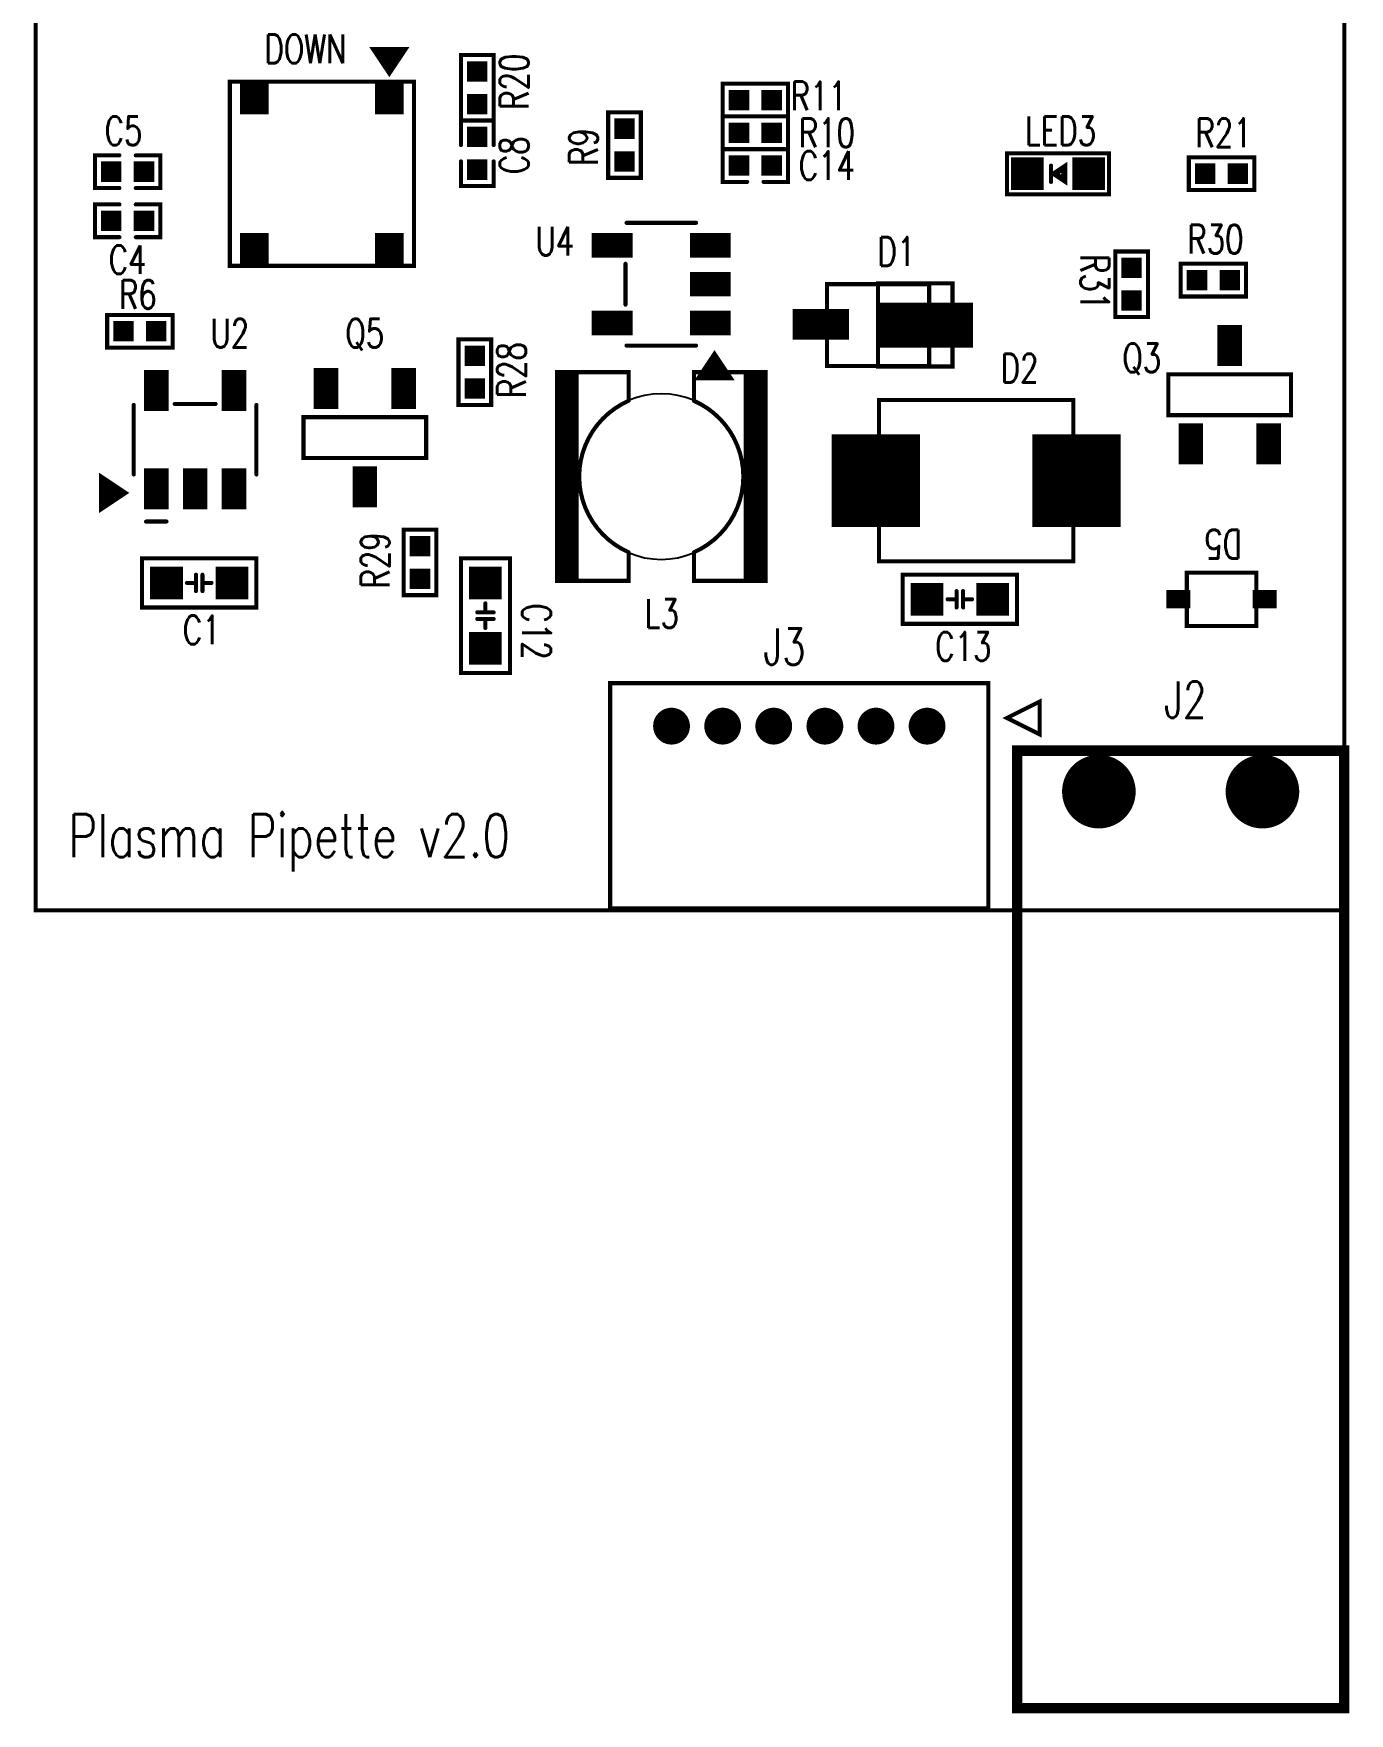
# Model space of a CAD drawing. Extents: x -1.2 to 32.1, y -19.6 to 61.6.
# Drawn here: x -0.05 to 32.13, y -19.63 to 21.42 of the extents above; entities that cross this region are included whole.
import ezdxf
from ezdxf.enums import TextEntityAlignment as Align

# ---------------------------------------------------------------- set-up
doc = ezdxf.new("R2010")
doc.units = 0
doc.header["$MEASUREMENT"] = 0
for name, pattern in [('KEEPOUT_00001000$0', [2, 1, 1]), ('TRMIDX_0', [2, 1, 1]), ('TRMIDX_1', [2, 1, 1])]:
    doc.linetypes.add(name, pattern=pattern)
doc.layers.get('0').update_dxf_attribs({"linetype": 'CONTINUOUS'})
for name, color, linetype in [('BOARD_OUTLINE_00', 254, 'CONTINUOUS'), ('DRIL_NPLTE_THRU_01', 96, 'CONTINUOUS'), ('DRIL_PLTE_THRU_01', 96, 'CONTINUOUS'), ('DRIL_SYMBOL', 254, 'CONTINUOUS'), ('KEEPOUT_01', 4, 'CONTINUOUS'), ('PADS_INNER', 3, 'CONTINUOUS'), ('PADS_TOP', 3, 'CONTINUOUS'), ('PART_NAME_01', 254, 'CONTINUOUS'), ('PART_TOP_2DLINE_00', 255, 'CONTINUOUS'), ('PART_TOP_2DLINE_01', 255, 'CONTINUOUS'), ('PART_TOP_2DLINE_126', 254, 'CONTINUOUS'), ('PART_TOP_COPPER_01', 255, 'CONTINUOUS'), ('TEXT_126', 254, 'CONTINUOUS')]:
    doc.layers.add(name, color=color, linetype=linetype)
doc.styles.add('W0$1', font='simplex', dxfattribs={"width": 0.75})
doc.styles.add('W0$127', font='simplex', dxfattribs={"width": 0.75})

# ---------------------------------------------------------------- blocks, each defined once
blk = doc.blocks.new('SMOOTH_0$1')
at = {"const_width": 0.05}
blk.add_lwpolyline([(-0.025, 0, 1), (0.025, 0, 1)], format="xyb", close=True, dxfattribs=at)
blk = doc.blocks.new('BOARD_1')
at = {"layer": 'BOARD_OUTLINE_00', "const_width": 0.1}
blk.add_lwpolyline([(0, -1), (32, -1), (32, 59), (0, 59)], close=True, dxfattribs=at)
at = {"layer": 'BOARD_OUTLINE_00'}
for p in [(0, 59), (32, 59), (0, -1), (32, -1)]:
    blk.add_blockref('SMOOTH_0$1', p, dxfattribs=at)
blk = doc.blocks.new('PART_BODY_TOP_6')
at = {"layer": 'PART_TOP_2DLINE_01', "const_width": 0.1}
for points in [[(-0.2, 0.4), (-0.8, 0.4), (-0.8, -0.4), (-0.2, -0.4)], [(0.2, 0.4), (0.8, 0.4), (0.8, -0.4), (0.2, -0.4)]]:
    blk.add_lwpolyline(points, dxfattribs=at)
at = {"layer": 'PART_TOP_2DLINE_01'}
for p in [(-0.8, 0.4), (-0.2, 0.4), (0.2, 0.4), (0.8, 0.4), (-0.8, -0.4), (-0.2, -0.4), (0.2, -0.4), (0.8, -0.4)]:
    blk.add_blockref('SMOOTH_0$1', p, dxfattribs=at)
blk = doc.blocks.new('DRIL_HOLE_0')
blk.add_lwpolyline([(0, 0, 1), (0, 0, 1)], format="xyb", close=True)
blk = doc.blocks.new('PAD_0')
blk.add_lwpolyline([(0, 0, 1), (0, 0, 1)], format="xyb", close=True)
blk = doc.blocks.new('PAD_1')
at = {"const_width": 0.5}
blk.add_lwpolyline([(-0.25, 0), (0.25, 0)], dxfattribs=at)
blk = doc.blocks.new('STK_TOP_5')
at = {"layer": 'DRIL_NPLTE_THRU_01'}
blk.add_blockref('DRIL_HOLE_0', (0, 0), dxfattribs=at)
at = {"layer": 'PADS_INNER'}
blk.add_blockref('PAD_0', (0, 0), dxfattribs=at)
at = {"layer": 'PADS_TOP'}
blk.add_blockref('PAD_1', (0, 0), dxfattribs=at)
blk = doc.blocks.new('SYM_TOP_4')
for name, p in [('PART_BODY_TOP_6', (0, 0)), ('STK_TOP_5', (-0.4, 0)), ('STK_TOP_5', (0.4, 0))]:
    blk.add_blockref(name, p)
blk = doc.blocks.new('PART_TOP_0')
blk.add_blockref('SYM_TOP_4', (0, 0))
at = {"layer": 'PART_NAME_01', "style": 'W0$1', "width": 0.75}
blk.add_text('C14', height=0.7, rotation=180, dxfattribs=at).set_placement((-1.75, 0), align=Align.MIDDLE_CENTER)
blk = doc.blocks.new('PART_TOP_10')
blk.add_blockref('SYM_TOP_4', (0, 0))
at = {"layer": 'PART_NAME_01', "style": 'W0$1', "width": 0.75}
blk.add_text('C4', height=0.7, rotation=180, dxfattribs=at).set_placement((0, 2.15), align=Align.MIDDLE_CENTER)
blk = doc.blocks.new('PART_TOP_11')
blk.add_blockref('SYM_TOP_4', (0, 0))
at = {"layer": 'PART_NAME_01', "style": 'W0$1', "width": 0.75}
blk.add_text('C5', height=0.7, rotation=180, dxfattribs=at).set_placement((0.1, -2.2), align=Align.MIDDLE_CENTER)
blk = doc.blocks.new('PART_BODY_TOP_7')
at = {"layer": 'PART_TOP_2DLINE_00', "const_width": 0.1}
blk.add_lwpolyline([(-1.4, 0.6), (1.4, 0.6), (1.4, -0.6), (-1.4, -0.6)], close=True, dxfattribs=at)
for points in [[(-0.3, 0), (-0.08, 0)], [(-0.08, 0.2), (-0.08, -0.2)], [(0.08, 0.2), (0.08, -0.2)], [(0.08, 0), (0.3, 0)]]:
    blk.add_lwpolyline(points, dxfattribs=at)
at = {"layer": 'PART_TOP_2DLINE_00'}
for p in [(-1.4, 0.6), (1.4, 0.6), (-0.3, 0), (-0.08, 0.2), (-0.08, 0), (0.08, 0.2), (0.08, 0), (0.3, 0), (-0.08, -0.2), (0.08, -0.2), (-1.4, -0.6), (1.4, -0.6)]:
    blk.add_blockref('SMOOTH_0$1', p, dxfattribs=at)
blk = doc.blocks.new('PAD_2')
at = {"const_width": 0.8}
blk.add_lwpolyline([(-0.4, 0), (0.4, 0)], dxfattribs=at)
blk = doc.blocks.new('STK_TOP_6')
at = {"layer": 'DRIL_NPLTE_THRU_01'}
blk.add_blockref('DRIL_HOLE_0', (0, 0), dxfattribs=at)
at = {"layer": 'PADS_INNER'}
blk.add_blockref('PAD_0', (0, 0), dxfattribs=at)
at = {"layer": 'PADS_TOP'}
blk.add_blockref('PAD_2', (0, 0), dxfattribs=at)
blk = doc.blocks.new('SYM_TOP_5')
for name, p in [('PART_BODY_TOP_7', (0, 0)), ('STK_TOP_6', (-0.8, 0)), ('STK_TOP_6', (0.8, 0))]:
    blk.add_blockref(name, p)
blk = doc.blocks.new('PART_TOP_13')
blk.add_blockref('SYM_TOP_5', (0, 0))
at = {"layer": 'PART_NAME_01', "style": 'W0$1', "width": 0.75}
blk.add_text('C1', height=0.7, rotation=180, dxfattribs=at).set_placement((0.4, 1.5))
blk = doc.blocks.new('PART_TOP_14')
blk.add_blockref('SYM_TOP_5', (0, 0))
at = {"layer": 'PART_NAME_01', "style": 'W0$1', "width": 0.75}
blk.add_text('C12', height=0.7, dxfattribs=at).set_placement((-0.3, 0.9))
blk = doc.blocks.new('PART_TOP_15')
blk.add_blockref('SYM_TOP_5', (0, 0))
at = {"layer": 'PART_NAME_01', "style": 'W0$1', "width": 0.75}
blk.add_text('C13', height=0.7, dxfattribs=at).set_placement((-0.6, -1.5))
blk = doc.blocks.new('PART_BODY_TOP_25')
at = {"layer": 'PART_TOP_2DLINE_01', "const_width": 0.1}
for points in [[(-1.5, 0.85), (-1.5, -0.85)], [(-0.5, 0.875), (0.5, 0.875)], [(1.5, 0.85), (1.5, -0.85)], [(-2.3, -1), (-2.15, -1)], [(-2.3, -1.1), (-2, -1.1)], [(-2.3, -1.2), (-1.85, -1.2)], [(-2.3, -1.3), (-1.7, -1.3)], [(-2.3, -1.4), (-1.85, -1.4)], [(-2.3, -1.5), (-2, -1.5)], [(-2.3, -1.6), (-2.15, -1.6)]]:
    blk.add_lwpolyline(points, dxfattribs=at)
blk.add_lwpolyline([(-2.3, -0.9), (-1.7, -1.3), (-2.3, -1.7)], close=True, dxfattribs=at)
at = {"layer": 'PART_TOP_2DLINE_01'}
for p in [(-1.5, 0.85), (-0.5, 0.875), (0.5, 0.875), (1.5, 0.85), (-1.5, -0.85), (1.5, -0.85), (-2.3, -0.9), (-2.3, -1), (-2.3, -1.1), (-2.3, -1.2), (-2.15, -1), (-2, -1.1), (-1.85, -1.2), (-2.3, -1.3), (-2.3, -1.4), (-2.3, -1.5), (-2.3, -1.6), (-2.15, -1.6), (-2, -1.5), (-1.85, -1.4), (-1.7, -1.3), (-1.7, -1.3), (-2.3, -1.7)]:
    blk.add_blockref('SMOOTH_0$1', p, dxfattribs=at)
blk = doc.blocks.new('PAD_3')
at = {"const_width": 0.6}
blk.add_lwpolyline([(-0.5, 0), (0.5, 0)], dxfattribs=at)
blk = doc.blocks.new('STK_TOP_7')
at = {"layer": 'DRIL_NPLTE_THRU_01'}
blk.add_blockref('DRIL_HOLE_0', (0, 0), dxfattribs=at)
at = {"layer": 'PADS_INNER'}
blk.add_blockref('PAD_0', (0, 0), dxfattribs=at)
at = {"layer": 'PADS_TOP', "rotation": 90}
blk.add_blockref('PAD_3', (0, 0), dxfattribs=at)
blk = doc.blocks.new('SYM_TOP_23')
for name, p in [('STK_TOP_7', (-0.95, 1.2)), ('STK_TOP_7', (0.95, 1.2)), ('PART_BODY_TOP_25', (0, 0)), ('STK_TOP_7', (-0.95, -1.2)), ('STK_TOP_7', (0, -1.2)), ('STK_TOP_7', (0.95, -1.2))]:
    blk.add_blockref(name, p)
blk = doc.blocks.new('PART_TOP_18')
blk.add_blockref('SYM_TOP_23', (0, 0))
at = {"layer": 'PART_NAME_01', "style": 'W0$1', "width": 0.75}
blk.add_text('U4', height=0.7, rotation=270, dxfattribs=at).set_placement((1.05, 2.6), align=Align.MIDDLE_CENTER)
blk = doc.blocks.new('PART_BODY_TOP_14')
at = {"layer": 'PART_TOP_2DLINE_00', "const_width": 0.1}
blk.add_lwpolyline([(-1.5, 0.5), (1.5, 0.5), (1.5, -0.5), (-1.5, -0.5)], close=True, dxfattribs=at)
at = {"layer": 'PART_TOP_2DLINE_00'}
for p in [(-1.5, 0.5), (1.5, 0.5), (-1.5, -0.5), (1.5, -0.5)]:
    blk.add_blockref('SMOOTH_0$1', p, dxfattribs=at)
blk = doc.blocks.new('SYM_TOP_12')
for name, p in [('STK_TOP_7', (0, 1.2)), ('PART_BODY_TOP_14', (0, 0)), ('STK_TOP_7', (-0.95, -1.2)), ('STK_TOP_7', (0.95, -1.2))]:
    blk.add_blockref(name, p)
blk = doc.blocks.new('PART_TOP_22')
blk.add_blockref('SYM_TOP_12', (0, 0))
at = {"layer": 'PART_NAME_01', "style": 'W0$1', "width": 0.75}
blk.add_text('Q5', height=0.7, rotation=180, dxfattribs=at).set_placement((0, -2.55), align=Align.MIDDLE_CENTER)
blk = doc.blocks.new('PART_BODY_TOP_10')
at = {"layer": 'PART_TOP_2DLINE_01', "const_width": 0.1}
blk.add_lwpolyline([(-0.8, 0.4), (0.8, 0.4), (0.8, -0.4), (-0.8, -0.4)], close=True, dxfattribs=at)
at = {"layer": 'PART_TOP_2DLINE_01'}
for p in [(-0.8, 0.4), (0.8, 0.4), (-0.8, -0.4), (0.8, -0.4)]:
    blk.add_blockref('SMOOTH_0$1', p, dxfattribs=at)
blk = doc.blocks.new('STK_TOP_8')
at = {"layer": 'DRIL_NPLTE_THRU_01'}
blk.add_blockref('DRIL_HOLE_0', (0, 0), dxfattribs=at)
at = {"layer": 'PADS_INNER'}
blk.add_blockref('PAD_0', (0, 0), dxfattribs=at)
at = {"layer": 'PADS_TOP'}
blk.add_blockref('PAD_1', (0, 0), dxfattribs=at)
blk = doc.blocks.new('SYM_TOP_8')
for name, p in [('PART_BODY_TOP_10', (0, 0)), ('STK_TOP_8', (-0.4, 0)), ('STK_TOP_8', (0.4, 0))]:
    blk.add_blockref(name, p)
blk = doc.blocks.new('PART_TOP_24')
blk.add_blockref('SYM_TOP_8', (0, 0))
at = {"layer": 'PART_NAME_01', "style": 'W0$1', "width": 0.75}
blk.add_text('R10', height=0.7, dxfattribs=at).set_placement((1.75, 0), align=Align.MIDDLE_CENTER)
blk = doc.blocks.new('PART_TOP_25')
blk.add_blockref('SYM_TOP_8', (0, 0))
at = {"layer": 'PART_NAME_01', "style": 'W0$1', "width": 0.75}
blk.add_text('R11', height=0.7, rotation=180, dxfattribs=at).set_placement((-1.55, -0.1), align=Align.MIDDLE_CENTER)
blk = doc.blocks.new('PART_TOP_33')
blk.add_blockref('SYM_TOP_8', (0, 0))
at = {"layer": 'PART_NAME_01', "style": 'W0$1', "width": 0.75}
blk.add_text('R28', height=0.7, dxfattribs=at).set_placement((0.05, -0.9), align=Align.MIDDLE_CENTER)
blk = doc.blocks.new('PART_TOP_34')
blk.add_blockref('SYM_TOP_8', (0, 0))
at = {"layer": 'PART_NAME_01', "style": 'W0$1', "width": 0.75}
blk.add_text('R29', height=0.7, rotation=180, dxfattribs=at).set_placement((-0.05, -1.1), align=Align.MIDDLE_CENTER)
blk = doc.blocks.new('PART_TOP_38')
blk.add_blockref('SYM_TOP_8', (0, 0))
at = {"layer": 'PART_NAME_01', "style": 'W0$1', "width": 0.75}
blk.add_text('R6', height=0.7, rotation=180, dxfattribs=at).set_placement((0.05, -0.9), align=Align.MIDDLE_CENTER)
blk = doc.blocks.new('PART_TOP_41')
blk.add_blockref('SYM_TOP_8', (0, 0))
at = {"layer": 'PART_NAME_01', "style": 'W0$1', "width": 0.75}
blk.add_text('R9', height=0.7, rotation=180, dxfattribs=at).set_placement((0.05, -1), align=Align.MIDDLE_CENTER)
blk = doc.blocks.new('PART_BODY_TOP_13')
at = {"layer": 'PART_TOP_2DLINE_00', "const_width": 0.1}
blk.add_lwpolyline([(-1.25, -1), (1.25, -1), (1.25, 1), (-1.25, 1)], close=True, dxfattribs=at)
at = {"layer": 'PART_TOP_COPPER_01', "linetype": 'TRMIDX_1', "const_width": 0.1}
blk.add_lwpolyline([(0, -1.01), (1.82, -1.01), (1.82, 1.02), (0, 1.02)], close=True, dxfattribs=at)
at = {"layer": 'PART_TOP_2DLINE_00'}
for p in [(-1.25, 1), (1.25, 1), (-1.25, -1), (1.25, -1)]:
    blk.add_blockref('SMOOTH_0$1', p, dxfattribs=at)
at = {"layer": 'PART_TOP_COPPER_01'}
for p in [(0, 1.02), (1.82, 1.02), (0, -1.01), (1.82, -1.01)]:
    blk.add_blockref('SMOOTH_0$1', p, dxfattribs=at)
blk = doc.blocks.new('PAD_6')
at = {"const_width": 0.75}
blk.add_lwpolyline([(-0.69, 0), (0.69, 0)], dxfattribs=at)
blk = doc.blocks.new('STK_TOP_13')
at = {"layer": 'DRIL_PLTE_THRU_01'}
blk.add_blockref('DRIL_HOLE_0', (0, 0), dxfattribs=at)
at = {"layer": 'PADS_INNER'}
blk.add_blockref('PAD_0', (0, 0), dxfattribs=at)
at = {"layer": 'PADS_TOP'}
blk.add_blockref('PAD_6', (0, 0), dxfattribs=at)
blk = doc.blocks.new('PAD_7')
at = {"const_width": 1.1}
blk.add_lwpolyline([(-1.16, 0), (1.16, 0)], dxfattribs=at)
blk = doc.blocks.new('STK_TOP_12')
at = {"layer": 'DRIL_PLTE_THRU_01'}
blk.add_blockref('DRIL_HOLE_0', (0, 0), dxfattribs=at)
at = {"layer": 'PADS_INNER'}
blk.add_blockref('PAD_0', (0, 0), dxfattribs=at)
at = {"layer": 'PADS_TOP'}
blk.add_blockref('PAD_7', (0, 0), dxfattribs=at)
blk = doc.blocks.new('SYM_TOP_11')
for name, p in [('PART_BODY_TOP_13', (0, 0)), ('STK_TOP_12', (1.16, 0)), ('STK_TOP_13', (-1.4, 0.02))]:
    blk.add_blockref(name, p)
blk = doc.blocks.new('PART_TOP_44')
blk.add_blockref('SYM_TOP_11', (0, 0))
at = {"layer": 'PART_NAME_01', "style": 'W0$1', "width": 0.75}
blk.add_text('D1', height=0.7, dxfattribs=at).set_placement((0.45, 1.8), align=Align.MIDDLE_CENTER)
blk = doc.blocks.new('PART_BODY_TOP_16')
at = {"layer": 'KEEPOUT_01', "linetype": 'KEEPOUT_00001000$0'}
blk.add_lwpolyline([(-2.025, 0, 1), (2.025, 0, 1)], format="xyb", close=True, dxfattribs=at)
at = {"layer": 'PART_TOP_COPPER_01', "linetype": 'TRMIDX_0', "const_width": 0.1}
blk.add_lwpolyline([(-2.55, 2.55), (-0.8, 2.55), (-0.8, 1.85, 0.651892), (-0.8, -1.85), (-0.8, -2.55), (-2.55, -2.55)], format="xyb", close=True, dxfattribs=at)
at = {"layer": 'PART_TOP_COPPER_01', "linetype": 'TRMIDX_1', "const_width": 0.1}
blk.add_lwpolyline([(0.8, 2.55), (2.55, 2.55), (2.55, -2.55), (0.8, -2.55), (0.8, -1.85, 0.652514), (0.8, 1.85)], format="xyb", close=True, dxfattribs=at)
at = {"layer": 'PART_TOP_COPPER_01'}
for p in [(-2.55, 2.55), (-0.8, 2.55), (0.8, 2.55), (2.55, 2.55), (-0.8, 1.85), (0.8, 1.85), (-0.8, -1.85), (0.8, -1.85), (-2.55, -2.55), (-0.8, -2.55), (0.8, -2.55), (2.55, -2.55)]:
    blk.add_blockref('SMOOTH_0$1', p, dxfattribs=at)
blk = doc.blocks.new('PAD_9')
at = {"const_width": 0.515}
blk.add_lwpolyline([(-2.54, 0), (2.54, 0)], dxfattribs=at)
blk = doc.blocks.new('STK_TOP_15')
at = {"layer": 'DRIL_PLTE_THRU_01'}
blk.add_blockref('DRIL_HOLE_0', (0, 0), dxfattribs=at)
at = {"layer": 'PADS_INNER'}
blk.add_blockref('PAD_0', (0, 0), dxfattribs=at)
at = {"layer": 'PADS_TOP', "rotation": 90}
blk.add_blockref('PAD_9', (0, 0), dxfattribs=at)
blk = doc.blocks.new('SYM_TOP_14')
for name, p in [('PART_BODY_TOP_16', (0, 0)), ('STK_TOP_15', (-2.275, 0)), ('STK_TOP_15', (2.275, 0))]:
    blk.add_blockref(name, p)
blk = doc.blocks.new('PART_TOP_46')
blk.add_blockref('SYM_TOP_14', (0, 0))
at = {"layer": 'PART_NAME_01', "style": 'W0$1', "width": 0.75}
blk.add_text('L3', height=0.7, rotation=180, dxfattribs=at).set_placement((0.4, 3.7))
blk = doc.blocks.new('PART_BODY_TOP_19')
at = {"layer": 'PART_TOP_2DLINE_00', "const_width": 0.1}
for points in [[(-1.5, 0.85), (-1.5, -0.85)], [(-0.5, 0.875), (0.5, 0.875)], [(1.5, 0.85), (1.5, -0.85)], [(-2.3, -1), (-2.15, -1)], [(-2.3, -1.1), (-2, -1.1)], [(-2.3, -1.2), (-1.85, -1.2)], [(-2.3, -1.3), (-1.7, -1.3)], [(-2.3, -1.4), (-1.85, -1.4)], [(-2.3, -1.5), (-2, -1.5)], [(-2.3, -1.6), (-2.15, -1.6)], [(-0.7, -2), (-1.2, -2)]]:
    blk.add_lwpolyline(points, dxfattribs=at)
blk.add_lwpolyline([(-2.3, -0.9), (-1.7, -1.3), (-2.3, -1.7)], close=True, dxfattribs=at)
at = {"layer": 'PART_TOP_2DLINE_00'}
for p in [(-1.5, 0.85), (-0.5, 0.875), (0.5, 0.875), (1.5, 0.85), (-1.5, -0.85), (1.5, -0.85), (-2.3, -0.9), (-2.3, -1), (-2.3, -1.1), (-2.3, -1.2), (-2.15, -1), (-2, -1.1), (-1.85, -1.2), (-2.3, -1.3), (-2.3, -1.4), (-2.3, -1.5), (-2.3, -1.6), (-2.15, -1.6), (-2, -1.5), (-1.85, -1.4), (-1.7, -1.3), (-1.7, -1.3), (-2.3, -1.7), (-1.2, -2), (-0.7, -2)]:
    blk.add_blockref('SMOOTH_0$1', p, dxfattribs=at)
blk = doc.blocks.new('SYM_TOP_17')
for name, p in [('STK_TOP_7', (-0.95, 1.2)), ('STK_TOP_7', (0.95, 1.2)), ('PART_BODY_TOP_19', (0, 0)), ('STK_TOP_7', (-0.95, -1.2)), ('STK_TOP_7', (0, -1.2)), ('STK_TOP_7', (0.95, -1.2))]:
    blk.add_blockref(name, p)
blk = doc.blocks.new('PART_TOP_53')
blk.add_blockref('SYM_TOP_17', (0, 0))
at = {"layer": 'PART_NAME_01', "style": 'W0$1', "width": 0.75}
blk.add_text('U2', height=0.7, dxfattribs=at).set_placement((0.85, 2.6), align=Align.MIDDLE_CENTER)
blk = doc.blocks.new('PART_TOP_59')
blk.add_blockref('SYM_TOP_8', (0, 0))
at = {"layer": 'PART_NAME_01', "style": 'W0$1', "width": 0.75}
blk.add_text('R31', height=0.7, rotation=180, dxfattribs=at).set_placement((0.05, 0.9), align=Align.MIDDLE_CENTER)
blk = doc.blocks.new('PART_BODY_TOP_22')
at = {"layer": 'PART_TOP_2DLINE_01', "const_width": 0.1}
blk.add_lwpolyline([(-3.05, 2.05), (-2.45, 1.65), (-3.05, 1.25)], close=True, dxfattribs=at)
for points in [[(-3.05, 1.95), (-2.9, 1.95)], [(-3.05, 1.85), (-2.75, 1.85)], [(-3.05, 1.75), (-2.6, 1.75)], [(-3.05, 1.65), (-2.45, 1.65)], [(-3.05, 1.55), (-2.6, 1.55)], [(-3.05, 1.45), (-2.75, 1.45)], [(-3.05, 1.35), (-2.9, 1.35)]]:
    blk.add_lwpolyline(points, dxfattribs=at)
at = {"layer": 'PART_TOP_2DLINE_126', "const_width": 0.1}
for points in [[(-2.25, 2.25), (2.25, 2.25), (2.25, -2.25), (-2.25, -2.25)], [(-2.25, -2.25), (2.25, -2.25), (2.25, 2.25), (-2.25, 2.25)]]:
    blk.add_lwpolyline(points, close=True, dxfattribs=at)
at = {"layer": 'PART_TOP_2DLINE_01'}
for p in [(-3.05, 2.05), (-3.05, 1.95), (-3.05, 1.85), (-3.05, 1.75), (-3.05, 1.65), (-2.9, 1.95), (-2.75, 1.85), (-2.6, 1.75), (-2.45, 1.65), (-2.45, 1.65), (-3.05, 1.55), (-3.05, 1.45), (-3.05, 1.35), (-3.05, 1.25), (-2.9, 1.35), (-2.75, 1.45), (-2.6, 1.55)]:
    blk.add_blockref('SMOOTH_0$1', p, dxfattribs=at)
at = {"layer": 'PART_TOP_2DLINE_126'}
for p in [(-2.25, 2.25), (-2.25, 2.25), (2.25, 2.25), (2.25, 2.25), (-2.25, -2.25), (-2.25, -2.25), (2.25, -2.25), (2.25, -2.25)]:
    blk.add_blockref('SMOOTH_0$1', p, dxfattribs=at)
blk = doc.blocks.new('PAD_15')
at = {"const_width": 0.7}
blk.add_lwpolyline([(-0.425, 0), (0.425, 0)], dxfattribs=at)
blk = doc.blocks.new('STK_TOP_22')
at = {"layer": 'DRIL_NPLTE_THRU_01'}
blk.add_blockref('DRIL_HOLE_0', (0, 0), dxfattribs=at)
at = {"layer": 'PADS_INNER'}
blk.add_blockref('PAD_0', (0, 0), dxfattribs=at)
at = {"layer": 'PADS_TOP'}
blk.add_blockref('PAD_15', (0, 0), dxfattribs=at)
blk = doc.blocks.new('SYM_TOP_20')
for name, p in [('PART_BODY_TOP_22', (0, 0)), ('STK_TOP_22', (-1.875, 1.65)), ('STK_TOP_22', (1.875, 1.65)), ('STK_TOP_22', (-1.875, -1.65)), ('STK_TOP_22', (1.875, -1.65))]:
    blk.add_blockref(name, p)
blk = doc.blocks.new('PART_TOP_61')
blk.add_blockref('SYM_TOP_20', (0, 0))
at = {"layer": 'PART_NAME_01', "style": 'W0$1', "width": 0.75}
blk.add_text('DOWN', height=0.7, rotation=90, dxfattribs=at).set_placement((-2.7, -1.4))
blk = doc.blocks.new('PART_TOP_62')
blk.add_blockref('SYM_TOP_8', (0, 0))
at = {"layer": 'PART_NAME_01', "style": 'W0$1', "width": 0.75}
blk.add_text('R21', height=0.7, dxfattribs=at).set_placement((0.05, 1), align=Align.MIDDLE_CENTER)
blk = doc.blocks.new('PART_BODY_TOP_23')
at = {"layer": 'PART_TOP_2DLINE_01', "const_width": 0.1}
for points in [[(-1.249, 0.5), (1.25, 0.5), (1.25, -0.501), (-1.249, -0.501)], [(-0.12, 0), (0.18, 0.2), (0.18, -0.2)]]:
    blk.add_lwpolyline(points, close=True, dxfattribs=at)
for points in [[(-0.17, 0.2), (-0.17, -0.2)], [(0, 0), (0.11, 0.07), (0.11, -0.07), (0, 0)]]:
    blk.add_lwpolyline(points, dxfattribs=at)
at = {"layer": 'PART_TOP_2DLINE_01'}
for p in [(-1.249, 0.5), (1.25, 0.5), (-0.17, 0.2), (-0.12, 0), (0, 0), (0, 0), (0.11, 0.07), (0.18, 0.2), (-0.17, -0.2), (0.11, -0.07), (0.18, -0.2), (-1.249, -0.501), (1.25, -0.501)]:
    blk.add_blockref('SMOOTH_0$1', p, dxfattribs=at)
blk = doc.blocks.new('STK_TOP_23')
at = {"layer": 'DRIL_NPLTE_THRU_01'}
blk.add_blockref('DRIL_HOLE_0', (0, 0), dxfattribs=at)
at = {"layer": 'PADS_INNER'}
blk.add_blockref('PAD_0', (0, 0), dxfattribs=at)
at = {"layer": 'PADS_TOP'}
blk.add_blockref('PAD_2', (0, 0), dxfattribs=at)
blk = doc.blocks.new('SYM_TOP_21')
for name, p in [('PART_BODY_TOP_23', (0, 0)), ('STK_TOP_23', (-0.75, 0)), ('STK_TOP_23', (0.75, 0))]:
    blk.add_blockref(name, p)
blk = doc.blocks.new('PART_TOP_65')
blk.add_blockref('SYM_TOP_21', (0, 0))
at = {"layer": 'PART_NAME_01', "style": 'W0$1', "width": 0.75}
blk.add_text('LED3', height=0.7, dxfattribs=at).set_placement((-0.8, 0.7))
blk = doc.blocks.new('PART_TOP_71')
blk.add_blockref('SYM_TOP_4', (0, 0))
at = {"layer": 'PART_NAME_01', "style": 'W0$1', "width": 0.75}
blk.add_text('C8', height=0.7, dxfattribs=at).set_placement((-0.05, -0.9), align=Align.MIDDLE_CENTER)
blk = doc.blocks.new('PART_TOP_72')
blk.add_blockref('SYM_TOP_8', (0, 0))
at = {"layer": 'PART_NAME_01', "style": 'W0$1', "width": 0.75}
blk.add_text('R20', height=0.7, dxfattribs=at).set_placement((0.15, -0.9), align=Align.MIDDLE_CENTER)
blk = doc.blocks.new('PART_BODY_TOP_9')
at = {"layer": 'PART_TOP_2DLINE_00', "const_width": 0.1}
blk.add_lwpolyline([(-1.5, 0.5), (1.5, 0.5), (1.5, -0.5), (-1.5, -0.5)], close=True, dxfattribs=at)
at = {"layer": 'PART_TOP_2DLINE_00'}
for p in [(-1.5, 0.5), (1.5, 0.5), (-1.5, -0.5), (1.5, -0.5)]:
    blk.add_blockref('SMOOTH_0$1', p, dxfattribs=at)
blk = doc.blocks.new('SYM_TOP_7')
for name, p in [('STK_TOP_7', (0, 1.2)), ('PART_BODY_TOP_9', (0, 0)), ('STK_TOP_7', (-0.95, -1.2)), ('STK_TOP_7', (0.95, -1.2))]:
    blk.add_blockref(name, p)
blk = doc.blocks.new('PART_TOP_74')
blk.add_blockref('SYM_TOP_7', (0, 0))
at = {"layer": 'PART_NAME_01', "style": 'W0$1', "width": 0.75}
blk.add_text('Q3', height=0.7, dxfattribs=at).set_placement((-2.15, 0.9), align=Align.MIDDLE_CENTER)
blk = doc.blocks.new('PART_TOP_75')
blk.add_blockref('SYM_TOP_8', (0, 0))
at = {"layer": 'PART_NAME_01', "style": 'W0$1', "width": 0.75}
blk.add_text('R30', height=0.7, rotation=180, dxfattribs=at).set_placement((-0.05, -1), align=Align.MIDDLE_CENTER)
blk = doc.blocks.new('PART_BODY_TOP_24')
at = {"layer": 'PART_TOP_2DLINE_00', "const_width": 0.1}
blk.add_lwpolyline([(-2.375, -1.97), (2.375, -1.97), (2.375, 1.97), (-2.375, 1.97)], close=True, dxfattribs=at)
at = {"layer": 'PART_TOP_2DLINE_00'}
for p in [(-2.375, 1.97), (2.375, 1.97), (-2.375, -1.97), (2.375, -1.97)]:
    blk.add_blockref('SMOOTH_0$1', p, dxfattribs=at)
blk = doc.blocks.new('PAD_17')
blk.add_lwpolyline([(0, 0), (0, 0)])
blk = doc.blocks.new('PAD_18')
at = {"const_width": 2.16}
blk.add_lwpolyline([(-1.13, 0), (1.13, 0)], dxfattribs=at)
blk = doc.blocks.new('STK_TOP_24')
at = {"layer": 'DRIL_PLTE_THRU_01'}
blk.add_blockref('DRIL_HOLE_0', (0, 0), dxfattribs=at)
at = {"layer": 'PADS_INNER'}
blk.add_blockref('PAD_17', (0, 0), dxfattribs=at)
at = {"layer": 'PADS_TOP', "rotation": 90}
blk.add_blockref('PAD_18', (0, 0), dxfattribs=at)
blk = doc.blocks.new('SYM_TOP_22')
for name, p in [('STK_TOP_24', (-2.45, 0)), ('STK_TOP_24', (2.45, 0)), ('PART_BODY_TOP_24', (0, 0))]:
    blk.add_blockref(name, p)
blk = doc.blocks.new('PART_TOP_76')
blk.add_blockref('SYM_TOP_22', (0, 0))
at = {"layer": 'PART_NAME_01', "style": 'W0$1', "width": 0.75}
blk.add_text('D2', height=0.7, dxfattribs=at).set_placement((0.6, 2.4))
blk = doc.blocks.new('PART_BODY_TOP_29')
at = {"layer": 'PART_TOP_2DLINE_00', "const_width": 0.1}
blk.add_lwpolyline([(-0.85, -0.65), (0.85, -0.65), (0.85, 0.65), (-0.85, 0.65)], close=True, dxfattribs=at)
at = {"layer": 'PART_TOP_2DLINE_00'}
for p in [(-0.85, 0.65), (0.85, 0.65), (-0.85, -0.65), (0.85, -0.65)]:
    blk.add_blockref('SMOOTH_0$1', p, dxfattribs=at)
blk = doc.blocks.new('PAD_25')
at = {"const_width": 0.45}
blk.add_lwpolyline([(-0.295, 0), (0.295, 0)], dxfattribs=at)
blk = doc.blocks.new('STK_TOP_31')
at = {"layer": 'DRIL_PLTE_THRU_01'}
blk.add_blockref('DRIL_HOLE_0', (0, 0), dxfattribs=at)
at = {"layer": 'PADS_INNER'}
blk.add_blockref('PAD_0', (0, 0), dxfattribs=at)
at = {"layer": 'PADS_TOP'}
blk.add_blockref('PAD_25', (0, 0), dxfattribs=at)
blk = doc.blocks.new('SYM_TOP_27')
for name, p in [('PART_BODY_TOP_29', (0, 0)), ('STK_TOP_31', (-1.055, 0)), ('STK_TOP_31', (1.055, 0))]:
    blk.add_blockref(name, p)
blk = doc.blocks.new('PART_TOP_84')
blk.add_blockref('SYM_TOP_27', (0, 0))
at = {"layer": 'PART_NAME_01', "style": 'W0$1', "width": 0.75}
blk.add_text('D5', height=0.7, dxfattribs=at).set_placement((-0.5, -1.7))
blk = doc.blocks.new('PART_BODY_TOP_31')
at = {"layer": 'PART_TOP_2DLINE_00', "const_width": 0.1}
for points in [[(-1.5, -1.05), (7.75, -1.05), (7.75, 4.45), (-1.5, 4.45)], [(-1.95, -0.2), (-2.75, 0.2), (-2.75, -0.6)]]:
    blk.add_lwpolyline(points, close=True, dxfattribs=at)
at = {"layer": 'PART_TOP_2DLINE_00'}
for p in [(-1.5, 4.45), (7.75, 4.45), (-2.75, 0.2), (-1.95, -0.2), (-2.75, -0.6), (-1.5, -1.05), (7.75, -1.05)]:
    blk.add_blockref('SMOOTH_0$1', p, dxfattribs=at)
blk = doc.blocks.new('DRIL_SYMBOL_0$5')
at = {"layer": 'DRIL_SYMBOL', "const_width": 0.0508}
for points in [[(-0.254, 0), (0.254, 0)], [(0, -0.254), (0, 0.254)]]:
    blk.add_lwpolyline(points, dxfattribs=at)
blk = doc.blocks.new('DRIL_HOLE_0$5')
at = {"const_width": 0.25}
blk.add_lwpolyline([(-0.125, 0, 1), (0.125, 0, 1)], format="xyb", close=True, dxfattribs=at)
blk.add_blockref('DRIL_SYMBOL_0$5', (0, 0))
blk = doc.blocks.new('PAD_26')
at = {"const_width": 0.45}
blk.add_lwpolyline([(0, -0.225, 1), (0, 0.225, 1)], format="xyb", close=True, dxfattribs=at)
blk = doc.blocks.new('STK_TOP_35')
at = {"layer": 'DRIL_PLTE_THRU_01'}
blk.add_blockref('DRIL_HOLE_0$5', (0, 0), dxfattribs=at)
at = {"layer": 'PADS_INNER'}
blk.add_blockref('PAD_26', (0, 0), dxfattribs=at)
at = {"layer": 'PADS_TOP'}
blk.add_blockref('PAD_26', (0, 0), dxfattribs=at)
blk = doc.blocks.new('SYM_TOP_29')
for name, p in [('PART_BODY_TOP_31', (0, 0)), ('STK_TOP_35', (0, 0)), ('STK_TOP_35', (1.25, 0)), ('STK_TOP_35', (2.5, 0)), ('STK_TOP_35', (3.75, 0)), ('STK_TOP_35', (5, 0)), ('STK_TOP_35', (6.25, 0))]:
    blk.add_blockref(name, p)
blk = doc.blocks.new('PART_TOP_87')
blk.add_blockref('SYM_TOP_29', (0, 0))
at = {"layer": 'PART_NAME_01', "style": 'W0$127', "width": 0.75}
blk.add_text('J3', height=0.889, rotation=180, dxfattribs=at).set_placement((4, -1.5))
blk = doc.blocks.new('SMOOTH_0$254')
at = {"const_width": 0.127}
blk.add_lwpolyline([(-0.0635, 0, 1), (0.0635, 0, 1)], format="xyb", close=True, dxfattribs=at)
blk = doc.blocks.new('PART_BODY_TOP_32')
at = {"layer": 'PART_TOP_2DLINE_01', "const_width": 0.254}
blk.add_lwpolyline([(-4, -1), (4, -1), (4, 22.4), (-4, 22.4)], close=True, dxfattribs=at)
at = {"layer": 'PART_TOP_2DLINE_01'}
for p in [(-4, 22.4), (4, 22.4), (-4, -1), (4, -1)]:
    blk.add_blockref('SMOOTH_0$254', p, dxfattribs=at)
blk = doc.blocks.new('DRIL_SYMBOL_1$1')
at = {"layer": 'DRIL_SYMBOL', "const_width": 0.0508}
for points in [[(-0.254, 0), (0.254, 0)], [(0, -0.254), (0, 0.254)]]:
    blk.add_lwpolyline(points, dxfattribs=at)
blk = doc.blocks.new('DRIL_HOLE_1$1')
at = {"const_width": 0.55}
blk.add_lwpolyline([(-0.275, 0, 1), (0.275, 0, 1)], format="xyb", close=True, dxfattribs=at)
blk.add_blockref('DRIL_SYMBOL_1$1', (0, 0))
blk = doc.blocks.new('PAD_24')
at = {"const_width": 0.9}
blk.add_lwpolyline([(0, -0.45, 1), (0, 0.45, 1)], format="xyb", close=True, dxfattribs=at)
blk = doc.blocks.new('STK_TOP_37')
at = {"layer": 'DRIL_PLTE_THRU_01'}
blk.add_blockref('DRIL_HOLE_1$1', (0, 0), dxfattribs=at)
at = {"layer": 'PADS_INNER'}
blk.add_blockref('PAD_24', (0, 0), dxfattribs=at)
at = {"layer": 'PADS_TOP'}
blk.add_blockref('PAD_24', (0, 0), dxfattribs=at)
blk = doc.blocks.new('SYM_TOP_30')
for name, p in [('PART_BODY_TOP_32', (0, 0)), ('STK_TOP_37', (-2, 0)), ('STK_TOP_37', (2, 0))]:
    blk.add_blockref(name, p)
blk = doc.blocks.new('PART_TOP_88')
blk.add_blockref('SYM_TOP_30', (0, 0))
at = {"layer": 'PART_NAME_01', "style": 'W0$127', "width": 0.75}
blk.add_text('J2', height=0.889, rotation=180, dxfattribs=at).set_placement((0.4, -1.8))

msp = doc.modelspace()

# ---------------------------------------------------------------- block references
for name, p in [('BOARD_1', (0, 1)), ('PART_TOP_24', (17.6, 19)), ('PART_TOP_65', (25, 18)), ('PART_TOP_62', (29, 18)), ('PART_TOP_44', (20.6, 14.3)), ('PART_TOP_53', (3.9, 11.5)), ('PART_TOP_74', (29.2, 12.6)), ('PART_TOP_76', (23, 10.5)), ('PART_TOP_15', (22.6, 7.6))]:
    msp.add_blockref(name, p)
for name, p, rotation in [('PART_TOP_61', (7, 18), 270), ('PART_TOP_72', (10.8, 20.1), 90), ('PART_TOP_25', (17.6, 19.8), 180), ('PART_TOP_11', (2.25, 16.85), 180), ('PART_TOP_71', (10.8, 18.5), 90), ('PART_TOP_41', (14.4, 18.7), 270), ('PART_TOP_10', (2.25, 18.05), 180), ('PART_TOP_0', (17.6, 18.2), 180), ('PART_TOP_18', (15.3, 15.3), 90), ('PART_TOP_75', (28.8, 15.4), 180), ('PART_TOP_59', (26.8, 15.3), 90), ('PART_TOP_38', (2.55, 14.15), 180), ('PART_TOP_22', (8.05, 11.55), 180), ('PART_TOP_33', (10.74, 13.15), 90), ('PART_TOP_46', (15.3, 10.6), 180), ('PART_TOP_34', (9.4, 8.5), 270), ('PART_TOP_84', (29, 7.6), 180), ('PART_TOP_13', (4, 8), 180), ('PART_TOP_14', (11, 7.2), 270), ('PART_TOP_87', (21.8, 4.5), 180), ('PART_TOP_88', (28, 2.9), 180)]:
    msp.add_blockref(name, p, dxfattribs=dict(rotation=rotation))

# ---------------------------------------------------------------- texts
at = {"layer": 'TEXT_126', "style": 'W0$1', "width": 0.75}
msp.add_text('Plasma Pipette v2.0', height=1.05, dxfattribs=at).set_placement((0.8, 1.3))

doc.saveas('drawing.dxf')
